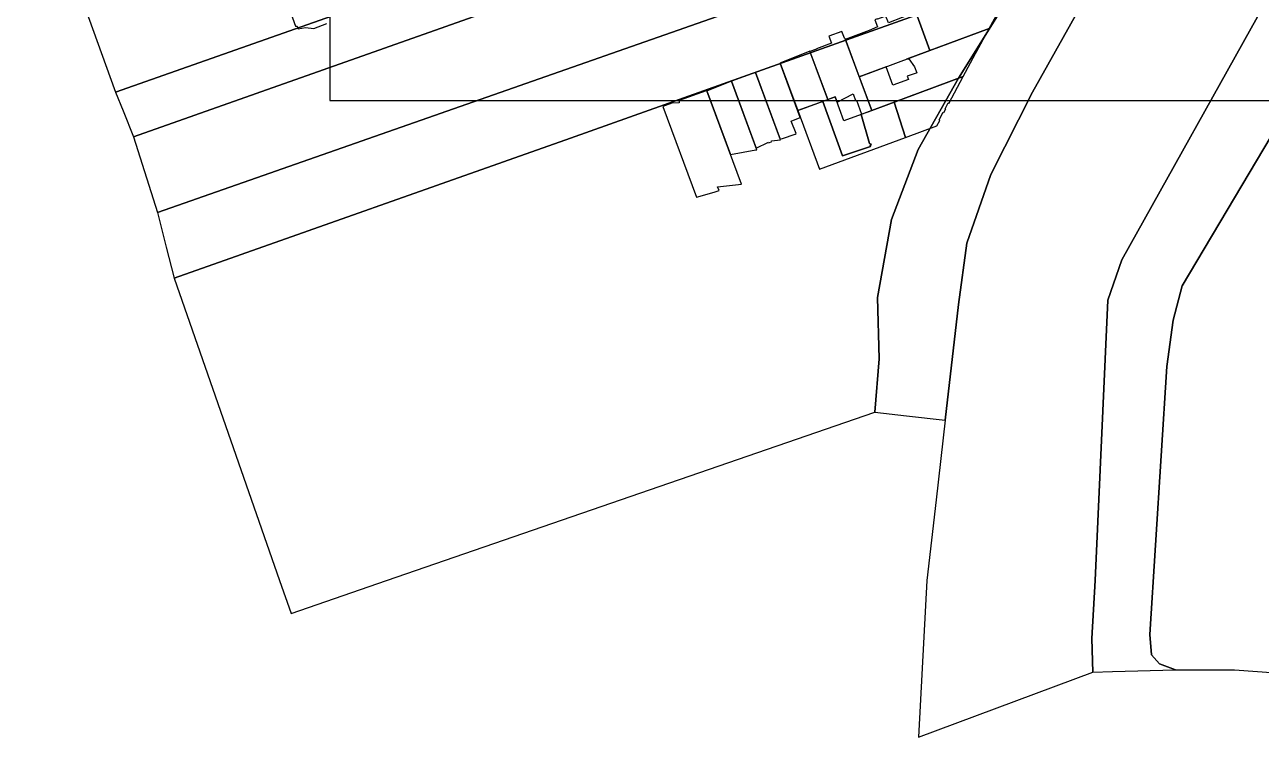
# Model space of a CAD drawing. Header units: metres. Extents: x -192 to 539, y -156 to 372.
# Drawn here: x -44.8 to 136.8, y -93.5 to 11.1 of the extents above; entities that cross this region are included whole.
import ezdxf

# ---------------------------------------------------------------- set-up
doc = ezdxf.new("R2010")
doc.units = ezdxf.units.M

msp = doc.modelspace()

# ---------------------------------------------------------------- linework, layer by layer
at = {"color": 7}
msp.add_lwpolyline([(0, 0), (399, 0), (399, 299), (0, 299)], close=True, dxfattribs=at)
at = {"color": 3}
for points in [[(88.48, 43.45), (77.61, 71.89), (73.65, 81.28), (46.12, 71.89), (-43.38, 40.38), (-44.82, 38.12), (-31.49, 1.2), (88.48, 43.45)], [(-7.37, -70.5), (-5.68, -75.34), (8.35, -70.5), (80.08, -45.78), (80.69, -37.98), (80.49, -28.96), (82.54, -17.47), (86.43, -7.21), (92.38, 3.25), (100.79, 16.79), (96.89, 16.38), (35.37, -5.57), (-22.87, -26.09), (-7.37, -70.5)], [(205.77, -70.5), (205.77, -60.21), (208.92, -54.21), (214.34, -47.06), (222.6, -32.85), (147.14, 9), (143.85, 4.07), (125.23, -27.24), (123.92, -32.26), (122.96, -39.06), (120.46, -78.46), (120.7, -81.44), (121.89, -82.76), (124.25, -83.61), (132.93, -83.61), (181.51, -87.14), (201.93, -88.29), (204.22, -88.09), (205.65, -86.19), (205.77, -70.5)]]:
    msp.add_lwpolyline(points, close=True, dxfattribs=at)
at = {"color": 5}
msp.add_lwpolyline([(142.89, 72.1), (136.52, 60.71), (120.48, 32.01), (115.84, 23.71), (112.24, 17.29), (103.25, 1.2), (97.1, -10.9), (93.61, -20.95), (92.38, -29.98), (90.43, -46.97), (89.08, -58.65), (87.72, -70.5), (87.72, -70.5), (86.76, -88), (86.5, -93.53), (112.09, -83.97), (111.95, -79.05), (112.44, -70.5), (114.32, -29.36), (116.37, -23.42), (137.47, 14.39)], dxfattribs=at)
at = {"color": 0}
for points in [[(90.79, 36.93), (89.81, 39.71), (88.48, 43.45), (-31.49, 1.2), (-30.37, -1.54), (-28.82, -5.37), (90.79, 36.93)], [(100.79, 16.79), (102.91, 22.67), (105.3, 29.3), (-25.33, -16.45), (-24.03, -21.57), (-22.87, -26.09), (35.37, -5.57), (96.89, 16.38), (100.79, 16.79)], [(90.43, -46.97), (92.38, -29.98), (93.61, -20.95), (97.1, -10.9), (103.25, 1.2), (112.24, 17.29), (106.34, 17.03), (100.79, 16.79), (92.38, 3.25), (86.43, -7.21), (82.54, -17.47), (80.49, -28.96), (80.69, -37.98), (80.08, -45.78), (84.72, -46.31), (90.43, -46.97)], [(115.01, -83.88), (124.25, -83.61), (121.89, -82.76), (120.7, -81.44), (120.46, -78.46), (122.96, -39.06), (123.92, -32.26), (125.23, -27.24), (143.85, 4.07), (147.14, 9), (142.21, 11.75), (137.47, 14.39), (116.37, -23.42), (114.32, -29.36), (112.44, -70.5), (111.95, -79.05), (112.09, -83.97), (115.01, -83.88)]]:
    msp.add_lwpolyline(points, close=True, dxfattribs=at)
at = {"color": 5}
msp.add_lwpolyline([(109.81, 37.5), (109.81, 40.38), (108.58, 41.61), (106.33, 42.43), (97.42, 39.28), (90.79, 36.93), (-28.82, -5.37), (-25.33, -16.45), (105.3, 29.3), (109.81, 37.5)], close=True, dxfattribs=at)
at = {"color": 1}
msp.add_lwpolyline([(-12.34, 31.25), (-5.05, 10.91), (-4.79, 10.88), (-4.66, 10.53), (-4.66, 10.53), (-3.58, 10.72), (-2.34, 10.56), (-0.42, 11.28)], dxfattribs=at)
for points in [[(96.89, 10.56), (101.09, 18.25), (100.91, 18.38), (86.09, 12.94), (88.18, 7.31), (96.89, 10.56)], [(80.48, 10.78), (79.24, 10.25), (76.13, 9.09), (75.82, 8.97), (75.72, 9.03), (77.78, 3.47), (88.18, 7.31), (86.09, 12.94), (82.08, 11.41), (81.66, 12.47), (81.35, 12.34), (81.38, 12.25), (80.45, 11.91), (80.42, 12), (80.08, 11.84), (80.48, 10.78)], [(71.52, 7.5), (70.52, 7.19), (73.15, 0.12), (74.23, 0.53), (74.53, -0.28), (76.9, 0.94), (77.24, 0), (77.37, 0.03), (78.12, -2.03), (79.62, -1.47), (75.72, 9.03), (75.61, 9.12), (75.23, 10.12), (73.3, 9.41), (73.69, 8.41), (71.49, 7.56), (71.52, 7.5)], [(96.89, 10.56), (84.73, 6.03), (85.09, 6.12), (85.89, 4.94), (86.26, 4.06), (86.17, 4), (84.82, 3.56), (85.01, 3.06), (82.74, 2.22), (81.73, 4.94), (77.78, 3.47), (79.62, -1.47), (93.03, 3.5), (94.86, 6.88), (95.06, 7.22), (96.89, 10.56)], [(66.51, -5.59), (68.38, -4.94), (68.5, -4.88), (67.8, -3.03), (69.12, -2.53), (66.16, 5.47), (66.06, 5.38), (62.53, 4.09), (66.16, -5.69), (66.51, -5.59)], [(73.15, 0.12), (70.52, 7.22), (66.25, 5.53), (66.16, 5.47), (68.74, -1.5), (73.15, 0.12)], [(62.64, -7.03), (64.43, -6.12), (64.48, -6.25), (64.95, -6.06), (64.89, -5.94), (66.2, -5.78), (62.53, 4.09), (59, 2.81), (62.64, -7.03)], [(62.73, -7.25), (59, 2.81), (55.46, 1.41), (55.39, 1.41), (58.86, -7.94), (62.59, -7.28), (62.73, -7.25)], [(82.94, -0.25), (84.57, -5.44), (89.18, -3.75), (89.61, -2.94), (89.52, -2.88), (90.13, -1.72), (90.22, -1.78), (90.49, -1.25), (90.41, -1.22), (90.86, -0.38), (90.95, -0.44), (93.03, 3.5), (82.94, -0.25)], [(51.33, -0.34), (50.27, -0.41), (48.93, -0.88), (53.87, -14.19), (56.49, -13.47), (57.19, -13.22), (56.97, -12.72), (60.48, -12.31), (55.39, 1.41), (55.32, 1.41), (51.31, -0.03), (51.33, -0.34)], [(72.42, -0.16), (75.33, -8.12), (79.44, -6.78), (79.41, -6.69), (79.56, -6.41), (79.3, -6.31), (78.07, -2.06), (75.54, -3), (74.23, 0.53), (72.42, -0.16)], [(75.33, -8.12), (72.42, -0.16), (68.74, -1.5), (71.94, -10.12), (84.57, -5.44), (82.94, -0.25), (78.07, -2.06), (79.3, -6.31), (79.56, -6.41), (79.41, -6.69), (79.44, -6.78), (75.33, -8.12)]]:
    msp.add_lwpolyline(points, close=True, dxfattribs=at)

doc.saveas('drawing.dxf')
